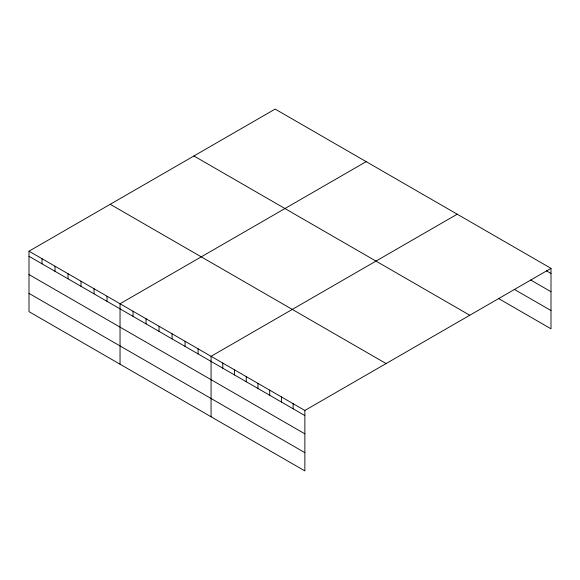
<?xml version="1.0" encoding="UTF-8"?>
<svg xmlns="http://www.w3.org/2000/svg" width="580" height="580" viewBox="0 0 580 580"><rect width="100%" height="100%" fill="white"/><g stroke="black" fill="none" stroke-linecap="round" stroke-linejoin="round"><path stroke-width="0.87" d="M551 268.351L275.137 109.084L29 251.191L29 311.649L304.863 470.916L304.863 410.459L551 268.351L551 328.809L498.633 298.577M366.168 161.646L120.038 303.746L120.038 364.204M457.207 214.201L211.069 356.308L211.069 416.766M546.309 270.758L551 273.463M530.678 279.995L551 291.726M514.264 289.34L551 310.546M193.908 155.976L469.778 315.252M110.222 204.298L386.091 363.566M29 251.191L304.863 410.459M29 256.295L304.863 415.57M29 274.565L304.863 433.833M29 293.379L304.863 452.654M293.139 403.687L293.139 408.798M281.416 396.923L281.416 402.027M269.693 390.151L269.693 395.263M257.969 383.38L257.969 388.491M246.246 376.616L246.246 381.72M234.523 369.844L234.523 374.955M222.792 363.073L222.792 368.184M198.063 348.798L198.063 353.909M185.063 341.286L185.063 346.398M172.057 333.783L172.057 338.894M159.05 326.272L159.05 331.383M146.044 318.768L146.044 323.872M133.037 311.257L133.037 316.368M107.032 296.242L107.032 301.346M94.025 288.731L94.025 293.842M81.019 281.22L81.019 286.332M68.012 273.716L68.012 278.82M55.013 266.205L55.013 271.317M42.006 258.695L42.006 263.806"/></g></svg>
